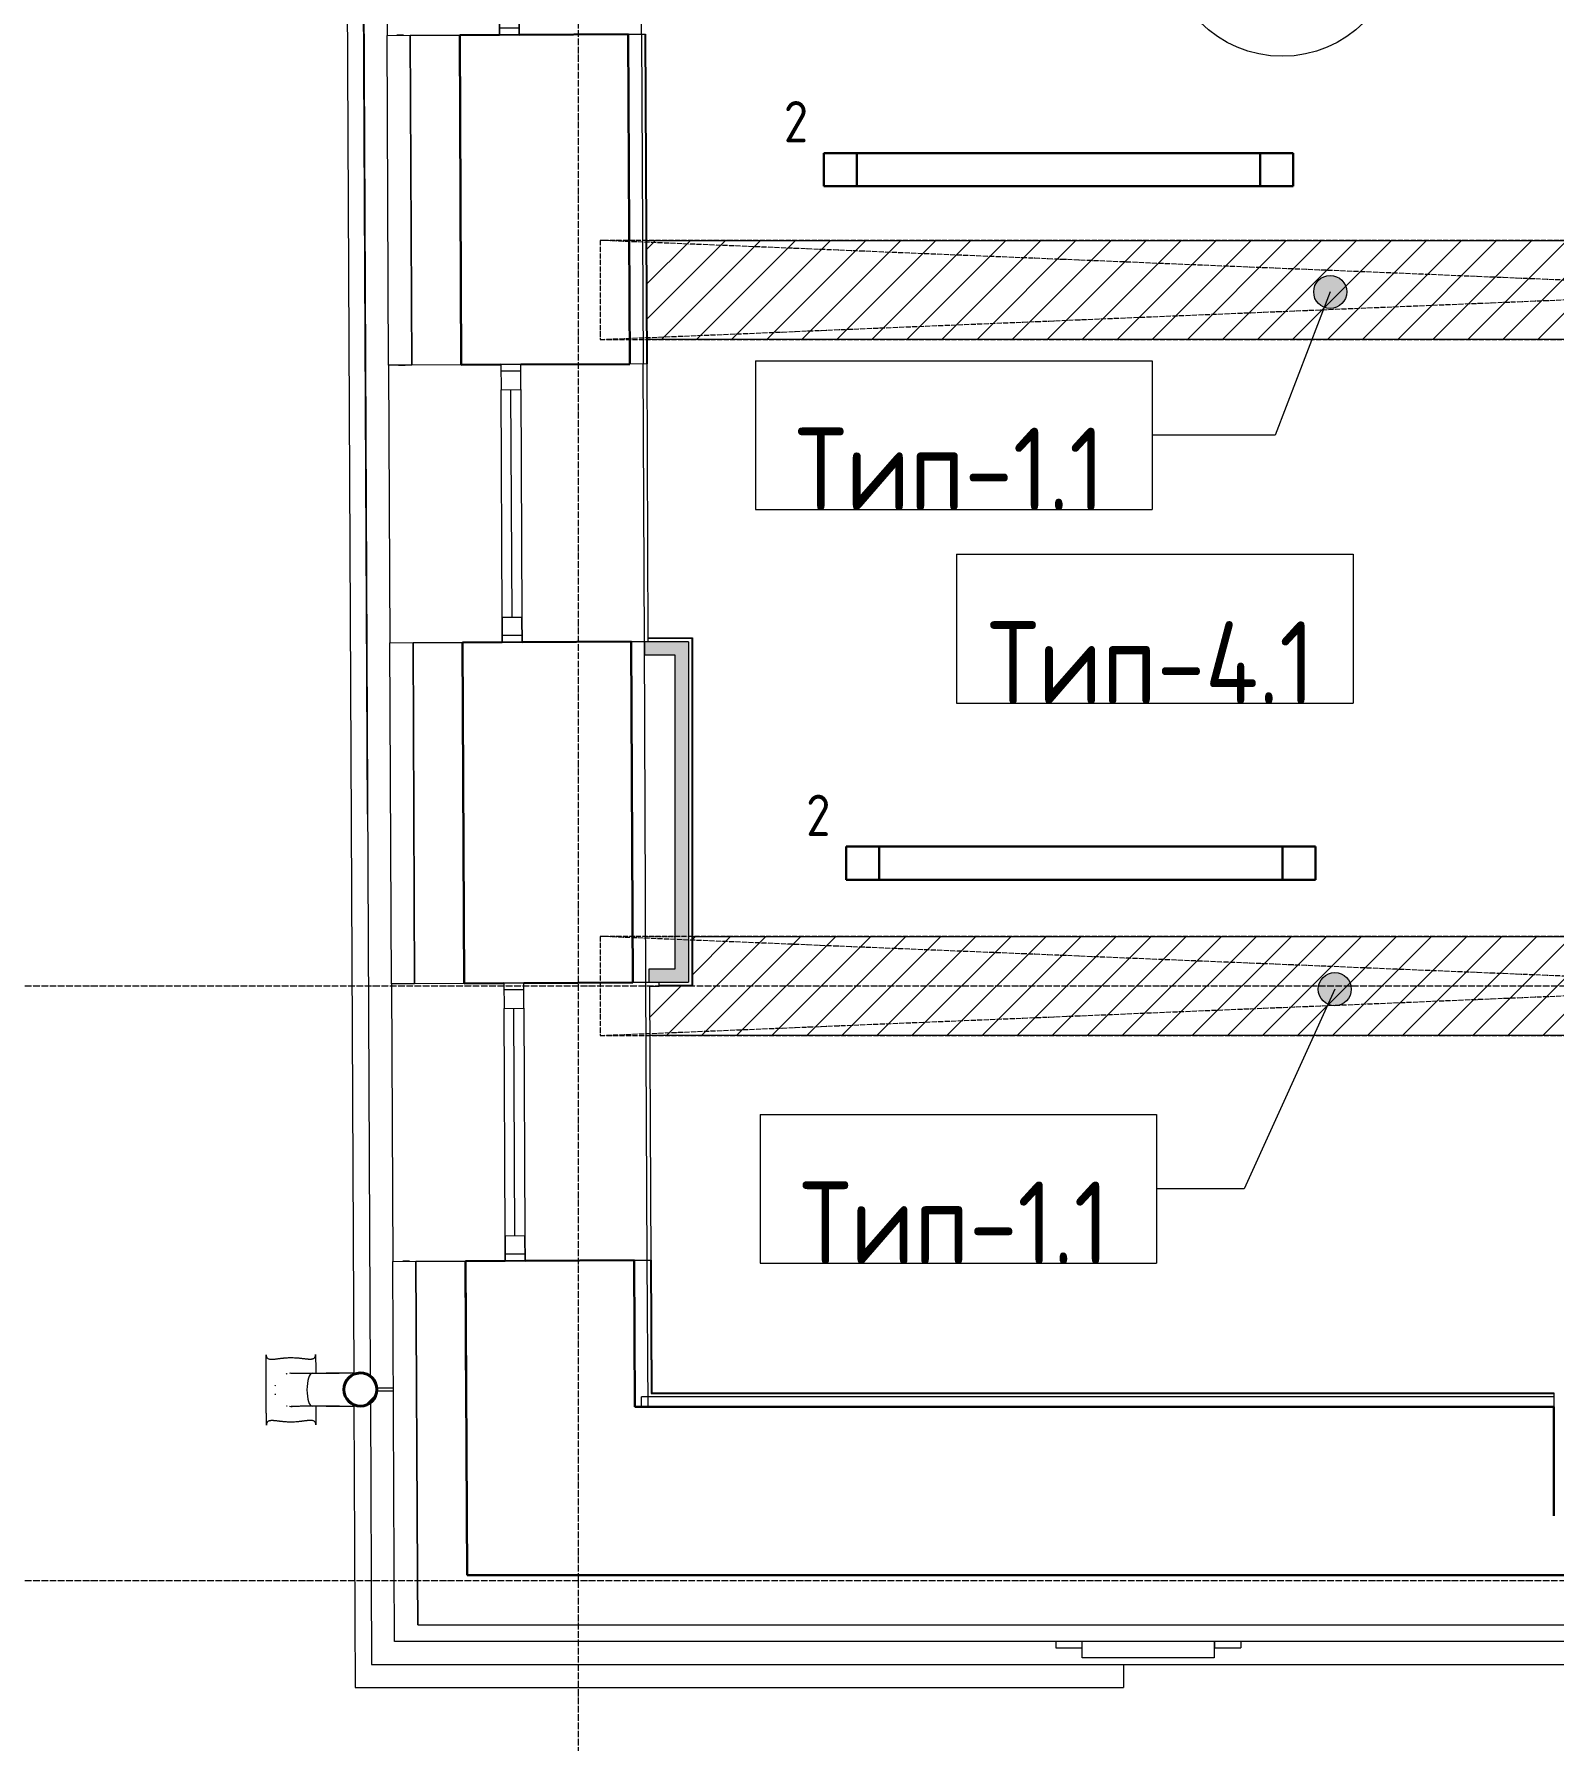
# Model space of a CAD drawing. Header units: millimetres. Extents: x -13069 to 207500, y -71366 to 56785.
# Drawn here: x -1648 to 2951, y -490 to 4675 of the extents above; entities that cross this region are included whole.
import ezdxf

# ---------------------------------------------------------------- set-up
doc = ezdxf.new("R2010")
doc.units = ezdxf.units.MM
for name, pattern in [('ADSK_Линия сетки', [25, 20, -2.5, 0, -2.5]), ('ADSK_Штрих_ш3 п1_5', [4.5, 3, -1.5]), ('ADSK_Штрихпунктирная 2 точки_ш15 п1_5 п1_5 п1_5', [19.5, 15, -1.5, 0, -1.5, 0, -1.5])]:
    doc.linetypes.add(name, pattern=pattern)
for name, color, linetype, lineweight in [('_ Окна', 7, 'Continuous', 9), ('Аннотация', 7, 'Continuous', 18), ('Каркас', 7, 'Continuous', 18), ('Марки', 7, 'Continuous', 20), ('Марки помещений', 7, 'Continuous', 20), ('Обобщенные модели', 7, 'Continuous', 18), ('Окна', 7, 'Continuous', 9), ('Оси', 7, 'Continuous', 9), ('Потолки', 7, 'Continuous', 9), ('Потолки штриховка', 7, 'Continuous', 9), ('Стены внутренние', 7, 'Continuous', 18), ('Стены наружные', 7, 'Continuous', 18), ('Стены несущие', 7, 'Continuous', 30), ('Стены отделка', 7, 'Continuous', 30), ('Стены штриховка', 7, 'Continuous', 9)]:
    doc.layers.add(name, color=color, linetype=linetype, lineweight=lineweight)
doc.layers.add('Линии', color=7, linetype='Continuous', lineweight=9, true_color=0x00a600)
doc.styles.add('GOST Common_4', font='GOST_Common.ttf', dxfattribs={"width": 0.9, "height": 125})
doc.styles.add('GOST Common_B', font='', dxfattribs={"width": 0.9, "height": 250})
doc.styles.get('GOST Common_B').set_extended_font_data('GOST Common', bold=True)

# ---------------------------------------------------------------- blocks, each defined once
blk = doc.blocks.new('Водосток - Тип 1 _карниз больше 490мм_-5158525-План потолков 1-го этажа')
at = {"layer": 'Обобщенные модели', "lineweight": 9}
h = blk.add_hatch(dxfattribs=at)
h.set_pattern_fill('FP_10', color=256, style=0, pattern_type=2)
h.set_pattern_definition([(314.728, (-451.3, -498.1), (106.568, 105.561), [])])
h.paths.add_polyline_path([(76.3, 171.1), (76.3, 148.9), (85.9, 128.8), (103.3, 115), (126.7, 110.4), (147.3, 115.5), (164.7, 130), (173.7, 148.9), (173.7, 171.1), (164.1, 191.2), (146.7, 205), (125, 210), (103.3, 205), (85.9, 191.2), (79.2, 177.2)])
at = {"layer": 'Обобщенные модели'}
for p, q in [((18.8, 445), (24.9, 445)), ((225.1, 445), (231.2, 445)), ((24.9, 295), (18.8, 295)), ((75, 223.8), (75, 306.2)), ((75, 263.6), (75, 306.2)), ((75, 223.8), (75, 266.4)), ((175, 306.2), (175, 223.8)), ((175, 306.2), (175, 263.6)), ((175, 266.4), (175, 223.8)), ((231.2, 295), (225.1, 295)), ((120, 60.9), (120, 108.7)), ((130, 109.1), (130, 60.9))]:
    blk.add_line(p, q, dxfattribs=at)
at = {"layer": 'Обобщенные модели', "flags": 128}
for points in [[(75, 266.4), (75, 272), (75, 277.6), (75, 283.1), (75, 288.5), (75, 293.8), (75, 298.9), (75, 304), (75, 308.9), (75, 313.6), (75, 318.2), (75, 322.7), (75, 327), (75, 331.1), (75, 335.1), (75, 338.8), (75, 342.4), (75, 345.7), (75, 348.9), (75, 351.9), (75, 354.6), (75, 357.2), (75, 359.5), (75, 361.6), (75, 363.4), (75, 365.1), (75, 366.5), (75, 367.7), (75, 368.6), (75, 369.3), (75, 369.8), (75, 370), (75, 370)], [(175, 370), (175, 369.9), (175, 369.5), (175, 368.9), (175, 368.1), (175, 367), (175, 365.7), (175, 364.2), (175, 362.4), (175, 360.4), (175, 358.2), (175, 355.7), (175, 353), (175, 350.2), (175, 347.1), (175, 343.8), (175, 340.3), (175, 336.6), (175, 332.8), (175, 328.7), (175, 324.5), (175, 320.1), (175, 315.6), (175, 310.9), (175, 306), (175, 301), (175, 295.9), (175, 290.7), (175, 285.4), (175, 279.9), (175, 274.4), (175, 268.7), (175, 266.4)], [(75, 263.6), (75, 258), (75, 252.4), (75, 246.9), (75, 241.5), (75, 236.2), (75, 231.1), (75, 226), (75, 221.1), (75, 216.4), (75, 211.8), (75, 207.3), (75, 203), (75, 198.9), (75, 194.9), (75, 191.2), (75, 187.6), (75, 184.3), (75, 181.1), (75, 179.9)], [(175, 179.9), (175, 182.9), (175, 186.2), (175, 189.7), (175, 193.4), (175, 197.2), (175, 201.3), (175, 205.5), (175, 209.9), (175, 214.4), (175, 219.1), (175, 224), (175, 229), (175, 234.1), (175, 239.3), (175, 244.6), (175, 250.1), (175, 255.6), (175, 261.3), (175, 263.6)]]:
    blk.add_lwpolyline(points, dxfattribs=at)
at = {"layer": 'Обобщенные модели'}
for centre, radius, start, end in [((125, 370), 50, 103.3248, 106.6752), ((125, 370), 50, 73.3248, 76.6752), ((125, 370), 50, 174.5444, 183.3856), ((125, 370), 50, 163.3249, 166.6752), ((125, 370), 50, 13.3248, 16.6751), ((125, 370), 50, 356.7269, 5.4556), ((125, 160), 52, 90, 270), ((125, 160), 52, 270, 90)]:
    blk.add_arc(centre, radius, start, end, dxfattribs=at)
at = {"layer": 'Обобщенные модели', "lineweight": 40}
for start, end in [(90, 270), (270, 90)]:
    blk.add_arc((125, 160), 50, start, end, dxfattribs=at)
at = {"layer": 'Обобщенные модели'}
for centre, major_axis, start_param, end_param in [((125, 306.2), (-50, 0), 4.712389, 6.283185), ((125, 306.2), (-50, 0), 4.712389, 6.283185), ((125, 306.2), (-50, 0), 3.141593, 4.712389), ((125, 306.2), (-50, 0), 3.141593, 4.712389), ((125, 223.8), (-50, 0), 6.107498, 6.283185), ((125, 223.8), (-50, 0), 6.107498, 6.283185), ((125, 223.8), (50, 0), 0, 0.175687), ((125, 223.8), (50, 0), 0, 0.175687)]:
    blk.add_ellipse(centre, major_axis=major_axis, ratio=0.309017, start_param=start_param, end_param=end_param, dxfattribs=at)
for points, knots in [([(18.8, 295), (21.1, 295), (25.1, 295.7), (28.9, 298.6), (30.8, 302.1), (31.6, 304.9), (32, 307.4), (32.1, 309.4), (32.2, 311.5), (32.2, 313.8), (32.1, 316.2), (31.9, 318.7), (31.6, 321.4), (31.3, 324.1), (31, 327), (30.6, 329.9), (30.2, 332.9), (29.8, 336), (29.4, 339.2), (29, 342.4), (28.7, 345.7), (28.3, 350.2), (27.8, 355.9), (27.4, 365.3), (27.4, 374.8), (27.8, 384.1), (28.3, 389.8), (28.7, 394.3), (29, 397.6), (29.4, 400.8), (29.8, 404), (30.2, 407.1), (30.6, 410.1), (31, 413.1), (31.3, 415.9), (31.6, 418.6), (31.9, 421.3), (32.1, 423.8), (32.2, 426.2), (32.2, 428.5), (32.1, 430.6), (32, 432.7), (31.6, 435.1), (30.8, 437.9), (28.9, 441.5), (25.1, 444.3), (21.1, 445), (18.8, 445)], [-1, -1, -1, -1, -0.941176, -0.882353, -0.852941, -0.823529, -0.808824, -0.794118, -0.779412, -0.764706, -0.75, -0.735294, -0.720588, -0.705882, -0.691176, -0.676471, -0.661765, -0.647059, -0.632353, -0.617647, -0.602941, -0.588235, -0.558824, -0.529412, -0.470588, -0.441176, -0.411765, -0.397059, -0.382353, -0.367647, -0.352941, -0.338235, -0.323529, -0.308824, -0.294118, -0.279412, -0.264706, -0.25, -0.235294, -0.220588, -0.205882, -0.191176, -0.176471, -0.147059, -0.117647, -0.058824, 0, 0, 0, 0]), ([(18.8, 445), (22.1, 445), (28.9, 445), (39.4, 445), (48.4, 445), (56, 445), (60.8, 445), (64.9, 445), (67.9, 445), (71, 445), (74.3, 445), (77.6, 445), (81, 445), (83.9, 445), (86.4, 445), (88.2, 445), (90.2, 445), (92.8, 445), (96.1, 445), (99.6, 445), (102.5, 445), (104.8, 445), (107.1, 445), (110.3, 445), (116, 445), (121.3, 445), (125, 445)], [-1, -1, -1, -1, -0.875, -0.75, -0.625, -0.5625, -0.5, -0.46875, -0.4375, -0.40625, -0.375, -0.34375, -0.3125, -0.28125, -0.265625, -0.25, -0.234375, -0.21875, -0.1875, -0.15625, -0.140625, -0.125, -0.109375, -0.09375, -0.0625, 0, 0, 0, 0]), ([(125, 445), (128.7, 445), (134, 445), (139.7, 445), (142.9, 445), (145.2, 445), (147.5, 445), (150.4, 445), (153.9, 445), (157.2, 445), (159.8, 445), (161.8, 445), (163.6, 445), (166.1, 445), (169, 445), (172.4, 445), (175.7, 445), (179, 445), (182.1, 445), (185.1, 445), (189.2, 445), (194, 445), (201.6, 445), (210.6, 445), (221.1, 445), (227.9, 445), (231.2, 445)], [-1, -1, -1, -1, -0.9375, -0.90625, -0.890625, -0.875, -0.859375, -0.84375, -0.8125, -0.78125, -0.765625, -0.75, -0.734375, -0.71875, -0.6875, -0.65625, -0.625, -0.59375, -0.5625, -0.53125, -0.5, -0.4375, -0.375, -0.25, -0.125, 0, 0, 0, 0]), ([(231.2, 445), (228.9, 445), (224.9, 444.3), (221.1, 441.4), (219.2, 437.9), (218.4, 435.1), (218, 432.6), (217.9, 430.6), (217.8, 428.5), (217.8, 426.2), (217.9, 423.8), (218.1, 421.3), (218.4, 418.6), (218.7, 415.9), (219, 413), (219.4, 410.1), (219.8, 407.1), (220.2, 404), (220.6, 400.8), (221, 397.6), (221.3, 394.3), (221.7, 389.8), (222.2, 384.1), (222.6, 374.7), (222.6, 365.2), (222.2, 355.9), (221.7, 350.2), (221.3, 345.7), (221, 342.4), (220.6, 339.2), (220.2, 336), (219.8, 332.9), (219.4, 329.9), (219, 326.9), (218.7, 324.1), (218.4, 321.4), (218.1, 318.7), (217.9, 316.2), (217.8, 313.8), (217.8, 311.5), (217.9, 309.4), (218, 307.3), (218.4, 304.9), (219.2, 302.1), (221.1, 298.5), (224.9, 295.7), (228.9, 295), (231.2, 295)], [-1, -1, -1, -1, -0.941176, -0.882353, -0.852941, -0.823529, -0.808824, -0.794118, -0.779412, -0.764706, -0.75, -0.735294, -0.720588, -0.705882, -0.691176, -0.676471, -0.661765, -0.647059, -0.632353, -0.617647, -0.602941, -0.588235, -0.558824, -0.529412, -0.470588, -0.441176, -0.411765, -0.397059, -0.382353, -0.367647, -0.352941, -0.338235, -0.323529, -0.308824, -0.294118, -0.279412, -0.264706, -0.25, -0.235294, -0.220588, -0.205882, -0.191176, -0.176471, -0.147059, -0.117647, -0.058824, 0, 0, 0, 0]), ([(74.3, 295), (73.2, 295), (71, 295), (67.9, 295), (64.9, 295), (60.8, 295), (56, 295), (48.4, 295), (39.4, 295), (28.9, 295), (22.1, 295), (18.8, 295)], [-0.625, -0.625, -0.625, -0.625, -0.59375, -0.5625, -0.53125, -0.5, -0.4375, -0.375, -0.25, -0.125, 0, 0, 0, 0]), ([(231.2, 295), (227.9, 295), (221.1, 295), (210.6, 295), (201.6, 295), (194, 295), (189.2, 295), (185.1, 295), (182.1, 295), (179, 295), (176.7, 295), (175.6, 295), (175.5, 295)], [-1, -1, -1, -1, -0.875, -0.75, -0.625, -0.5625, -0.5, -0.46875, -0.4375, -0.40625, -0.375, -0.3732608, -0.3732608, -0.3732608, -0.3732608])]:
    blk.add_open_spline(points, degree=3, knots=knots, dxfattribs=at)
blk = doc.blocks.new('окна_rehau_однопольное_фрамуга_сверху - 800х2240 _нов_-2056536-План потолков 1-го этажа')
at = {"layer": '_ Окна', "lineweight": 18}
for p, q in [((-420, 75), (-420, 135)), ((-420, 135), (-344, 135)), ((-344, 135), (-344, 75)), ((344, 135), (344, 75)), ((420, 135), (344, 135)), ((420, 75), (420, 135)), ((-344, 75), (-420, 75)), ((344, 75), (420, 75))]:
    blk.add_line(p, q, dxfattribs=at)
at = {"layer": '_ Окна'}
for p, q in [((-400, 75), (-400, 135)), ((-344, 105), (344, 105)), ((400, 75), (400, 135))]:
    blk.add_line(p, q, dxfattribs=at)
at = {"layer": 'Окна'}
for p, q in [((-420, 135), (-420, 75)), ((-344, 135), (-420, 135)), ((-344, 135), (344, 135)), ((420, 135), (344, 135)), ((420, 75), (420, 135)), ((-420, 75), (-344, 75)), ((344, 75), (-344, 75)), ((344, 75), (420, 75))]:
    blk.add_line(p, q, dxfattribs=at)
blk = doc.blocks.new('окна_rehau_однопольное_фрамуга_сверху - 800х2240 _нов_-V15-План потолков 1-го этажа')
at = {"layer": '_ Окна', "lineweight": 18}
for p, q in [((-420, 75), (-420, 135)), ((-420, 135), (-344, 135)), ((-344, 135), (-344, 75)), ((344, 135), (344, 75)), ((420, 135), (344, 135)), ((420, 75), (420, 135)), ((-344, 75), (-420, 75)), ((344, 75), (420, 75))]:
    blk.add_line(p, q, dxfattribs=at)
at = {"layer": '_ Окна'}
for p, q in [((-400, 75), (-400, 135)), ((-344, 105), (344, 105)), ((400, 75), (400, 135))]:
    blk.add_line(p, q, dxfattribs=at)
at = {"layer": 'Окна'}
for p, q in [((-420, 135), (-420, 75)), ((-344, 135), (-420, 135)), ((-344, 135), (344, 135)), ((420, 135), (344, 135)), ((420, 75), (420, 135)), ((-420, 75), (-344, 75)), ((344, 75), (-344, 75)), ((344, 75), (420, 75))]:
    blk.add_line(p, q, dxfattribs=at)
blk = doc.blocks.new('ADSK_Марка_Помещение_ОдноЗначение - Номер-159740-План потолков 1-го этажа')
at = {"layer": 'Марки помещений'}
blk.add_circle((0, 0), 3.5, dxfattribs=at)
blk = doc.blocks.new('ADSK_Марка_Потолок - ADSK_Марка и Смещение от уровня-155896-План потолков 1-го этажа')
at = {"layer": 'Марки'}
for p, q in [((-6, 4.5), (-6, 0)), ((-6, 4.5), (6, 4.5)), ((6, 4.5), (6, 0)), ((-6, 0), (6, 0))]:
    blk.add_line(p, q, dxfattribs=at)

msp = doc.modelspace()

# ---------------------------------------------------------------- hatches: boundary and pattern name
at = {"layer": 'Марки'}
h = msp.add_hatch(color=256, dxfattribs=at)
edge = h.paths.add_edge_path()
edge.add_arc((2273.79, 3894.547), 50, 0, 360)
h = msp.add_hatch(color=256, dxfattribs=at)
edge = h.paths.add_edge_path()
edge.add_arc((2287.697, 1784.714), 50, 0, 360)
at = {"layer": 'Потолки штриховка', "lineweight": 18, "true_color": 0x787878}
h = msp.add_hatch(dxfattribs=at)
h.set_pattern_fill('FP_89', color=8, style=0, pattern_type=2)
h.set_pattern_definition([(45, (0, 0), (-53.033, 53.033), [])])
h.paths.add_polyline_path([(216.09, 1644.358), (7102.811, 1644.643), (7104.006, 1944.358), (343.592, 1944.358), (343.592, 1795.831), (341.592, 1795.831), (341.592, 1793.831), (215.379, 1793.831), (216.032, 1656.505)])
h.paths.add_polyline_path([(206.425, 3750.533), (7111.208, 3751.052), (7112.402, 4050.533), (204.65, 4050.024), (206.074, 3750.533)])
h.paths.add_polyline_path([(327.752, 6050.533), (7120.376, 6051.061), (7121.57, 6350.533), (327.752, 6350.005), (327.752, 6112.401)])
h.paths.add_polyline_path([(4905.398, 8295), (6814.033, 8295.404), (6814.033, 8407.011), (3772.531, 8407.011), (3772.531, 8430.011), (1109.928, 8430.011), (1109.928, 8424.511), (1111.568, 8424.511), (1111.568, 8295), (4468.029, 8295)])
at = {"layer": 'Стены внутренние'}
for points in [[(203.328, 2795.804), (331.592, 2795.804), (331.592, 2835.804), (199.88, 2835.804), (199.88, 2795.804)], [(291.592, 1805.831), (331.592, 1805.831), (331.592, 2795.804), (291.592, 2795.804), (291.592, 1845.831)], [(291.592, 1805.831), (291.592, 1845.831), (212.895, 1845.831), (212.895, 1805.831)]]:
    msp.add_hatch(color=256, dxfattribs=at).paths.add_polyline_path(points)

# ---------------------------------------------------------------- linework, layer by layer
at = {"layer": 'Каркас', "color": 8, "linetype": 'ADSK_Штрих_ш3 п1_5', "lineweight": 9, "true_color": 0x808080}
msp.add_line((202.663, 1944.358), (291.592, 1944.358), dxfattribs=at)
at = {"layer": 'Линии', "color": 5, "lineweight": 30, "true_color": 0x0000ff}
for p, q in [((741.619, 4214.823), (741.619, 4314.823)), ((741.619, 4314.823), (2161.619, 4314.823)), ((841.619, 4214.823), (841.619, 4314.823)), ((2061.619, 4314.823), (2061.619, 4214.823)), ((2161.619, 4314.823), (2161.619, 4214.823)), ((2161.619, 4214.823), (741.619, 4214.823))]:
    msp.add_line(p, q, dxfattribs=at)
at = {"layer": 'Линии', "color": 7, "linetype": 'ADSK_Штрихпунктирная 2 точки_ш15 п1_5 п1_5 п1_5'}
for p, q in [((64.272, 4050.533), (64.272, 3750.533)), ((7339.344, 4050.533), (64.272, 4050.533)), ((64.272, 3750.533), (7339.344, 4050.533)), ((7339.344, 3750.533), (64.272, 4050.533)), ((64.272, 3750.533), (7339.344, 3750.533)), ((64.272, 1944.358), (64.272, 1644.358)), ((7339.344, 1944.358), (64.272, 1944.358)), ((64.272, 1644.358), (7339.344, 1944.358)), ((7339.344, 1644.358), (64.272, 1944.358)), ((64.272, 1644.358), (7339.344, 1644.358))]:
    msp.add_line(p, q, dxfattribs=at)
at = {"layer": 'Линии', "color": 1, "lineweight": 30, "true_color": 0xff0000}
for p, q in [((809.18, 2115.91), (809.18, 2215.91)), ((809.18, 2215.91), (2229.18, 2215.91)), ((909.18, 2115.91), (909.18, 2215.91)), ((2129.18, 2215.91), (2129.18, 2115.91)), ((2229.18, 2215.91), (2229.18, 2115.91)), ((2229.18, 2115.91), (809.18, 2115.91))]:
    msp.add_line(p, q, dxfattribs=at)
at = {"layer": 'Марки'}
for p, q in [((2273.79, 3894.547), (2107.051, 3461.51)), ((2107.051, 3461.51), (1734.572, 3461.51)), ((2287.697, 1784.714), (2013.841, 1180.466)), ((2013.841, 1180.466), (1748.479, 1180.466))]:
    msp.add_line(p, q, dxfattribs=at)
for centre in [(2273.79, 3894.547), (2287.697, 1784.714)]:
    msp.add_circle(centre, 50, dxfattribs=at)
at = {"layer": 'Оси', "linetype": 'ADSK_Линия сетки'}
for p, q in [((-0.435, -6603.62), (-0.435, 44222.998)), ((-12268.557, 1795), (42270, 1795)), ((-12268.557, -5), (50302.279, -5))]:
    msp.add_line(p, q, dxfattribs=at)
at = {"layer": 'Потолки'}
for p, q in [((204.647, 4050.533), (7112.402, 4050.533)), ((7111.206, 3750.533), (206.074, 3750.533)), ((343.592, 1944.358), (7104.006, 1944.358)), ((7102.81, 1644.358), (216.09, 1644.358))]:
    msp.add_line(p, q, dxfattribs=at)
at = {"layer": 'Стены внутренние'}
for p, q in [((189.679, 4674.562), (185.685, 5514.553)), ((198.42, 2836.583), (194.425, 3676.574)), ((207.323, 964.604), (203.328, 1804.595))]:
    msp.add_line(p, q, dxfattribs=at)
at = {"layer": 'Стены наружные'}
for p, q in [((-639.104, 2313.858), (-666.134, 7908.59)), ((-665.71, 7908.59), (-631.025, 615.134)), ((-715.893, 7858.59), (-680.919, 619.774)), ((-584.307, 5510.891), (-580.312, 4670.901)), ((-550.317, 4672.138), (-530.317, 4672.233)), ((-575.566, 3672.912), (-571.571, 2832.921)), ((-525.562, 3672.245), (-545.562, 3672.15)), ((210.367, 2847.804), (206.425, 3676.631)), ((210.42, 2836.64), (208.42, 2836.631)), ((-566.663, 1800.933), (-562.669, 960.943)), ((215.379, 1793.831), (243.379, 1793.831)), ((219.322, 964.661), (215.379, 1793.831)), ((-532.674, 962.18), (-512.674, 962.275)), ((-680.468, 526.374), (-676.336, -328.902)), ((-630.627, 531.492), (-626.868, -258.902)), ((1443.172, -188.902), (1443.172, -208.902)), ((1923.172, -188.902), (1923.172, -208.902)), ((2003.172, -188.902), (2003.172, -208.902)), ((1443.172, -208.902), (1523.045, -208.902)), ((1923.172, -208.902), (2003.172, -208.902)), ((-626.868, -258.902), (7918.134, -258.902)), ((1648.078, -258.902), (1648.078, -328.902)), ((-676.336, -328.902), (1648.078, -328.902))]:
    msp.add_line(p, q, dxfattribs=at)
at = {"layer": 'Стены несущие'}
for p, q in [((-360.314, 4671.947), (-240.316, 4672.517)), ((-355.568, 3673.958), (-360.314, 4671.947)), ((-360.314, 4671.947), (-355.568, 3673.958)), ((-180.316, 4672.803), (149.68, 4674.372)), ((149.68, 4674.372), (154.426, 3676.383)), ((-235.57, 3674.529), (-355.568, 3673.958)), ((154.426, 3676.383), (-175.57, 3674.814)), ((-351.574, 2833.968), (-231.575, 2834.538)), ((-346.666, 1801.979), (-351.574, 2833.968)), ((-351.574, 2833.968), (-346.666, 1801.979)), ((-171.576, 2834.824), (158.421, 2836.393)), ((163.328, 1804.405), (158.421, 2836.393)), ((-226.667, 1802.55), (-346.666, 1801.979)), ((163.328, 1804.405), (-166.668, 1802.835)), ((-342.671, 961.989), (-222.673, 962.559)), ((-338.149, 11.098), (-342.671, 961.989)), ((-342.671, 961.989), (-340.575, 521.098)), ((-162.673, 962.845), (167.323, 964.414)), ((167.323, 964.414), (169.431, 521.098)), ((2950.565, 521.098), (169.431, 521.098)), ((2950.565, 521.098), (2950.565, 191.098)), ((-338.149, 11.098), (2990.565, 11.098))]:
    msp.add_line(p, q, dxfattribs=at)
at = {"layer": 'Стены отделка', "lineweight": 9}
for p, q in [((-580.312, 4670.901), (-510.313, 4671.233)), ((-575.566, 3672.912), (-580.312, 4670.901)), ((-510.313, 4671.233), (-360.314, 4671.947)), ((149.68, 4674.372), (201.679, 4674.619)), ((189.679, 4674.562), (194.425, 3676.574)), ((201.679, 4674.619), (206.425, 3676.631)), ((-505.567, 3673.245), (-575.566, 3672.912)), ((-355.568, 3673.958), (-505.567, 3673.245)), ((206.425, 3676.631), (154.426, 3676.383)), ((210.367, 2847.804), (341.592, 2847.804)), ((210.42, 2836.64), (210.367, 2847.804)), ((343.592, 2845.804), (343.592, 1795.831)), ((-571.571, 2832.921), (-501.572, 2833.254)), ((-566.663, 1800.933), (-571.571, 2832.921)), ((-501.572, 2833.254), (-351.574, 2833.968)), ((158.421, 2836.393), (208.42, 2836.631)), ((203.322, 1805.831), (198.42, 2836.583)), ((331.592, 2835.804), (198.424, 2835.804)), ((199.88, 2795.804), (199.88, 2835.804)), ((291.592, 2795.804), (199.88, 2795.804)), ((291.592, 1845.831), (291.592, 2795.804)), ((331.592, 2835.804), (331.592, 1805.831)), ((212.895, 1805.831), (212.895, 1845.831)), ((212.895, 1845.831), (291.592, 1845.831)), ((-496.664, 1801.266), (-566.663, 1800.933)), ((-346.666, 1801.979), (-496.664, 1801.266)), ((243.327, 1804.785), (163.328, 1804.405)), ((203.322, 1805.831), (331.592, 1805.831)), ((203.328, 1804.595), (203.322, 1805.831)), ((243.379, 1793.831), (243.327, 1804.785)), ((341.592, 1793.831), (243.379, 1793.831)), ((-562.669, 960.943), (-492.67, 961.275)), ((-557.201, -188.902), (-562.669, 960.943)), ((-492.67, 961.275), (-342.671, 961.989)), ((167.323, 964.414), (219.322, 964.661)), ((209.432, 520.971), (207.323, 964.604)), ((219.322, 964.661), (221.232, 563.098)), ((-340.575, 521.098), (-338.149, 11.098)), ((169.433, 520.781), (169.431, 521.098)), ((209.432, 520.971), (169.433, 520.781)), ((189.431, 521.098), (189.431, 551.098)), ((2950.565, 551.098), (189.431, 551.098)), ((221.232, 563.098), (2950.565, 563.098)), ((2950.565, 563.098), (2950.565, 521.098)), ((-488.151, 11.098), (-487.438, -138.902)), ((-487.438, -138.902), (-488.151, 11.098)), ((2990.565, -188.902), (-557.201, -188.902)), ((1523.045, -238.902), (1523.045, -188.902)), ((1923.045, -188.902), (1923.045, -238.902)), ((1923.045, -238.902), (1523.045, -238.902))]:
    msp.add_line(p, q, dxfattribs=at)
at = {"layer": 'Стены штриховка'}
for p, q in [((-510.313, 4671.233), (-505.567, 3673.245)), ((-505.567, 3673.245), (-510.313, 4671.233)), ((199.679, 4674.61), (204.425, 3676.621)), ((343.592, 2845.804), (210.376, 2845.804)), ((341.592, 2847.804), (341.592, 1793.831)), ((341.592, 2847.804), (343.592, 2847.804)), ((343.592, 2847.804), (343.592, 2845.804)), ((-501.572, 2833.254), (-496.664, 1801.266)), ((-496.664, 1801.266), (-501.572, 2833.254)), ((343.592, 1795.831), (243.37, 1795.831)), ((343.592, 1793.831), (341.592, 1793.831)), ((343.592, 1795.831), (343.592, 1793.831)), ((-492.67, 961.275), (-488.151, 11.098)), ((-488.151, 11.098), (-492.67, 961.275)), ((217.322, 964.652), (219.242, 561.098)), ((219.242, 561.098), (2950.565, 561.098)), ((-487.438, -138.902), (2984.565, -138.902))]:
    msp.add_line(p, q, dxfattribs=at)

# ---------------------------------------------------------------- block references
at = {"layer": 'Марки', "xscale": 99.99999999999993, "yscale": 99.99999999999993, "zscale": 99.99999999999993}
for p in [(1134.572, 3236.51), (1743.108, 2650.552), (1148.479, 955.466)]:
    msp.add_blockref('ADSK_Марка_Потолок - ADSK_Марка и Смещение от уровня-155896-План потолков 1-го этажа', p, dxfattribs=at)
at = {"layer": 'Марки помещений', "xscale": 99.99999999999993, "yscale": 99.99999999999993, "zscale": 99.99999999999993}
msp.add_blockref('ADSK_Марка_Помещение_ОдноЗначение - Номер-159740-План потолков 1-го этажа', (2128.486, 4957.566), dxfattribs=at)
at = {"layer": 'Обобщенные модели', "rotation": 90.27247415019644}
msp.add_blockref('Водосток - Тип 1 _карниз больше 490мм_-5158525-План потолков 1-го этажа', (-500.233, 448.933), dxfattribs=at)
at = {"layer": 'Окна', "rotation": 90.27247415019606}
for name, p in [('окна_rehau_однопольное_фрамуга_сверху - 800х2240 _нов_-2056536-План потолков 1-го этажа', (-107.315, 5093.155)), ('окна_rehau_однопольное_фрамуга_сверху - 800х2240 _нов_-V15-План потолков 1-го этажа', (-98.574, 3255.175)), ('окна_rehau_однопольное_фрамуга_сверху - 800х2240 _нов_-2056536-План потолков 1-го этажа', (-89.671, 1383.197))]:
    msp.add_blockref(name, p, dxfattribs=at)

# ---------------------------------------------------------------- texts
at = {"layer": 'Аннотация', "lineweight": 9, "char_height": 125, "width": 175.5, "attachment_point": 5, "line_spacing_factor": 1.022766, "style": 'GOST Common_4'}
for insert in [(657.257, 4409.644), (724.818, 2310.731)]:
    msp.add_mtext('\\pt180,360,540,720,900,1080,1260,1440,1620,1800,1980,2160,2340,2520,2700,2880,3060,3240,3420,3600,3780,3960,4140,4320,4500,4680,4860,5040,5220,5400,5580,5760;2', dxfattribs=dict(at, insert=insert))
at = {"layer": 'Марки', "lineweight": 9, "char_height": 250, "attachment_point": 5, "line_spacing_factor": 1.022766, "style": 'GOST Common_B'}
for s, insert, width in [('\\pt1143,2286,3429,4572,5715,6858,8001,9144,10287,11430,12573,13716,14859,16002,17145,18288,19431,20574,21717,22860,24003,25146,26289,27432,28575,29718,30861,32004,33147,34290,35433,36576;Тип-1.1', (1123.941, 3358.666), 982.8), ('\\pt1143,2286,3429,4572,5715,6858,8001,9144,10287,11430,12573,13716,14859,16002,17145,18288,19431,20574,21717,22860,24003,25146,26289,27432,28575,29718,30861,32004,33147,34290,35433,36576;Тип-4.1', (1732.477, 2772.708), 857.7), ('\\pt1143,2286,3429,4572,5715,6858,8001,9144,10287,11430,12573,13716,14859,16002,17145,18288,19431,20574,21717,22860,24003,25146,26289,27432,28575,29718,30861,32004,33147,34290,35433,36576;Тип-1.1', (1137.849, 1077.622), 982.8)]:
    msp.add_mtext(s, dxfattribs=dict(at, insert=insert, width=width))

doc.saveas('drawing.dxf')
